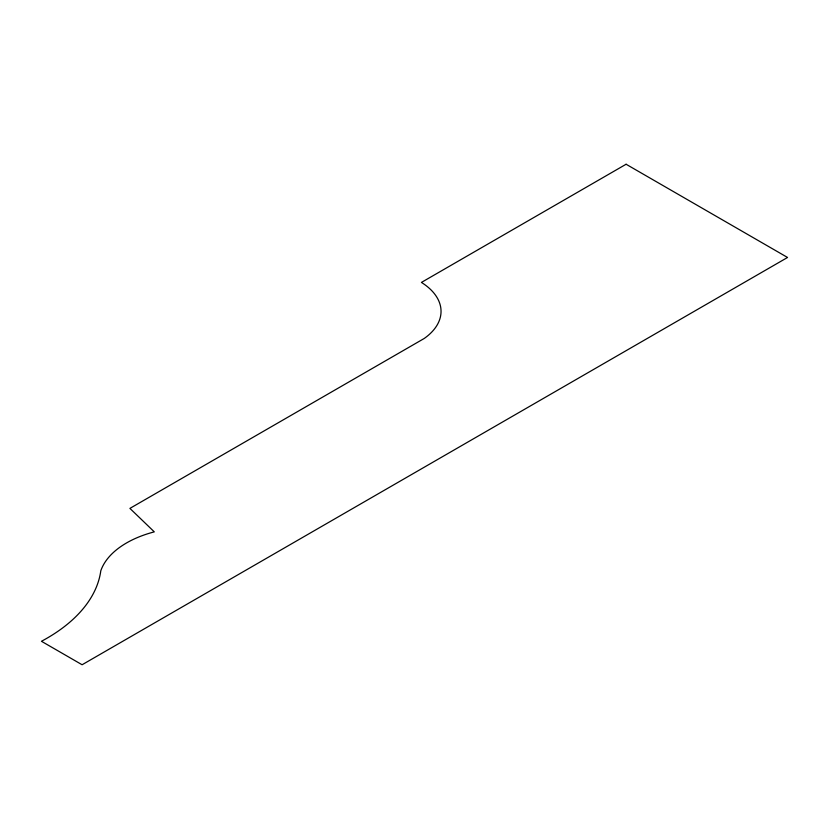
<?xml version="1.0" encoding="UTF-8"?>
<svg xmlns="http://www.w3.org/2000/svg" width="829" height="829" viewBox="0 0 829 829"><rect width="100%" height="100%" fill="white"/><g stroke="black" fill="none" stroke-linecap="round" stroke-linejoin="round"><path stroke-width="1.24" d="M626.102 164.246L421.422 282.42A73.885 42.662 0 0 1 424.189 338.491L129.915 508.395L154.298 531.866A94.019 54.279 0 0 0 100.796 570.808A185.945 107.355 0 0 1 41.45 641.283L82.102 664.754L787.55 257.467L626.102 164.246"/></g></svg>
